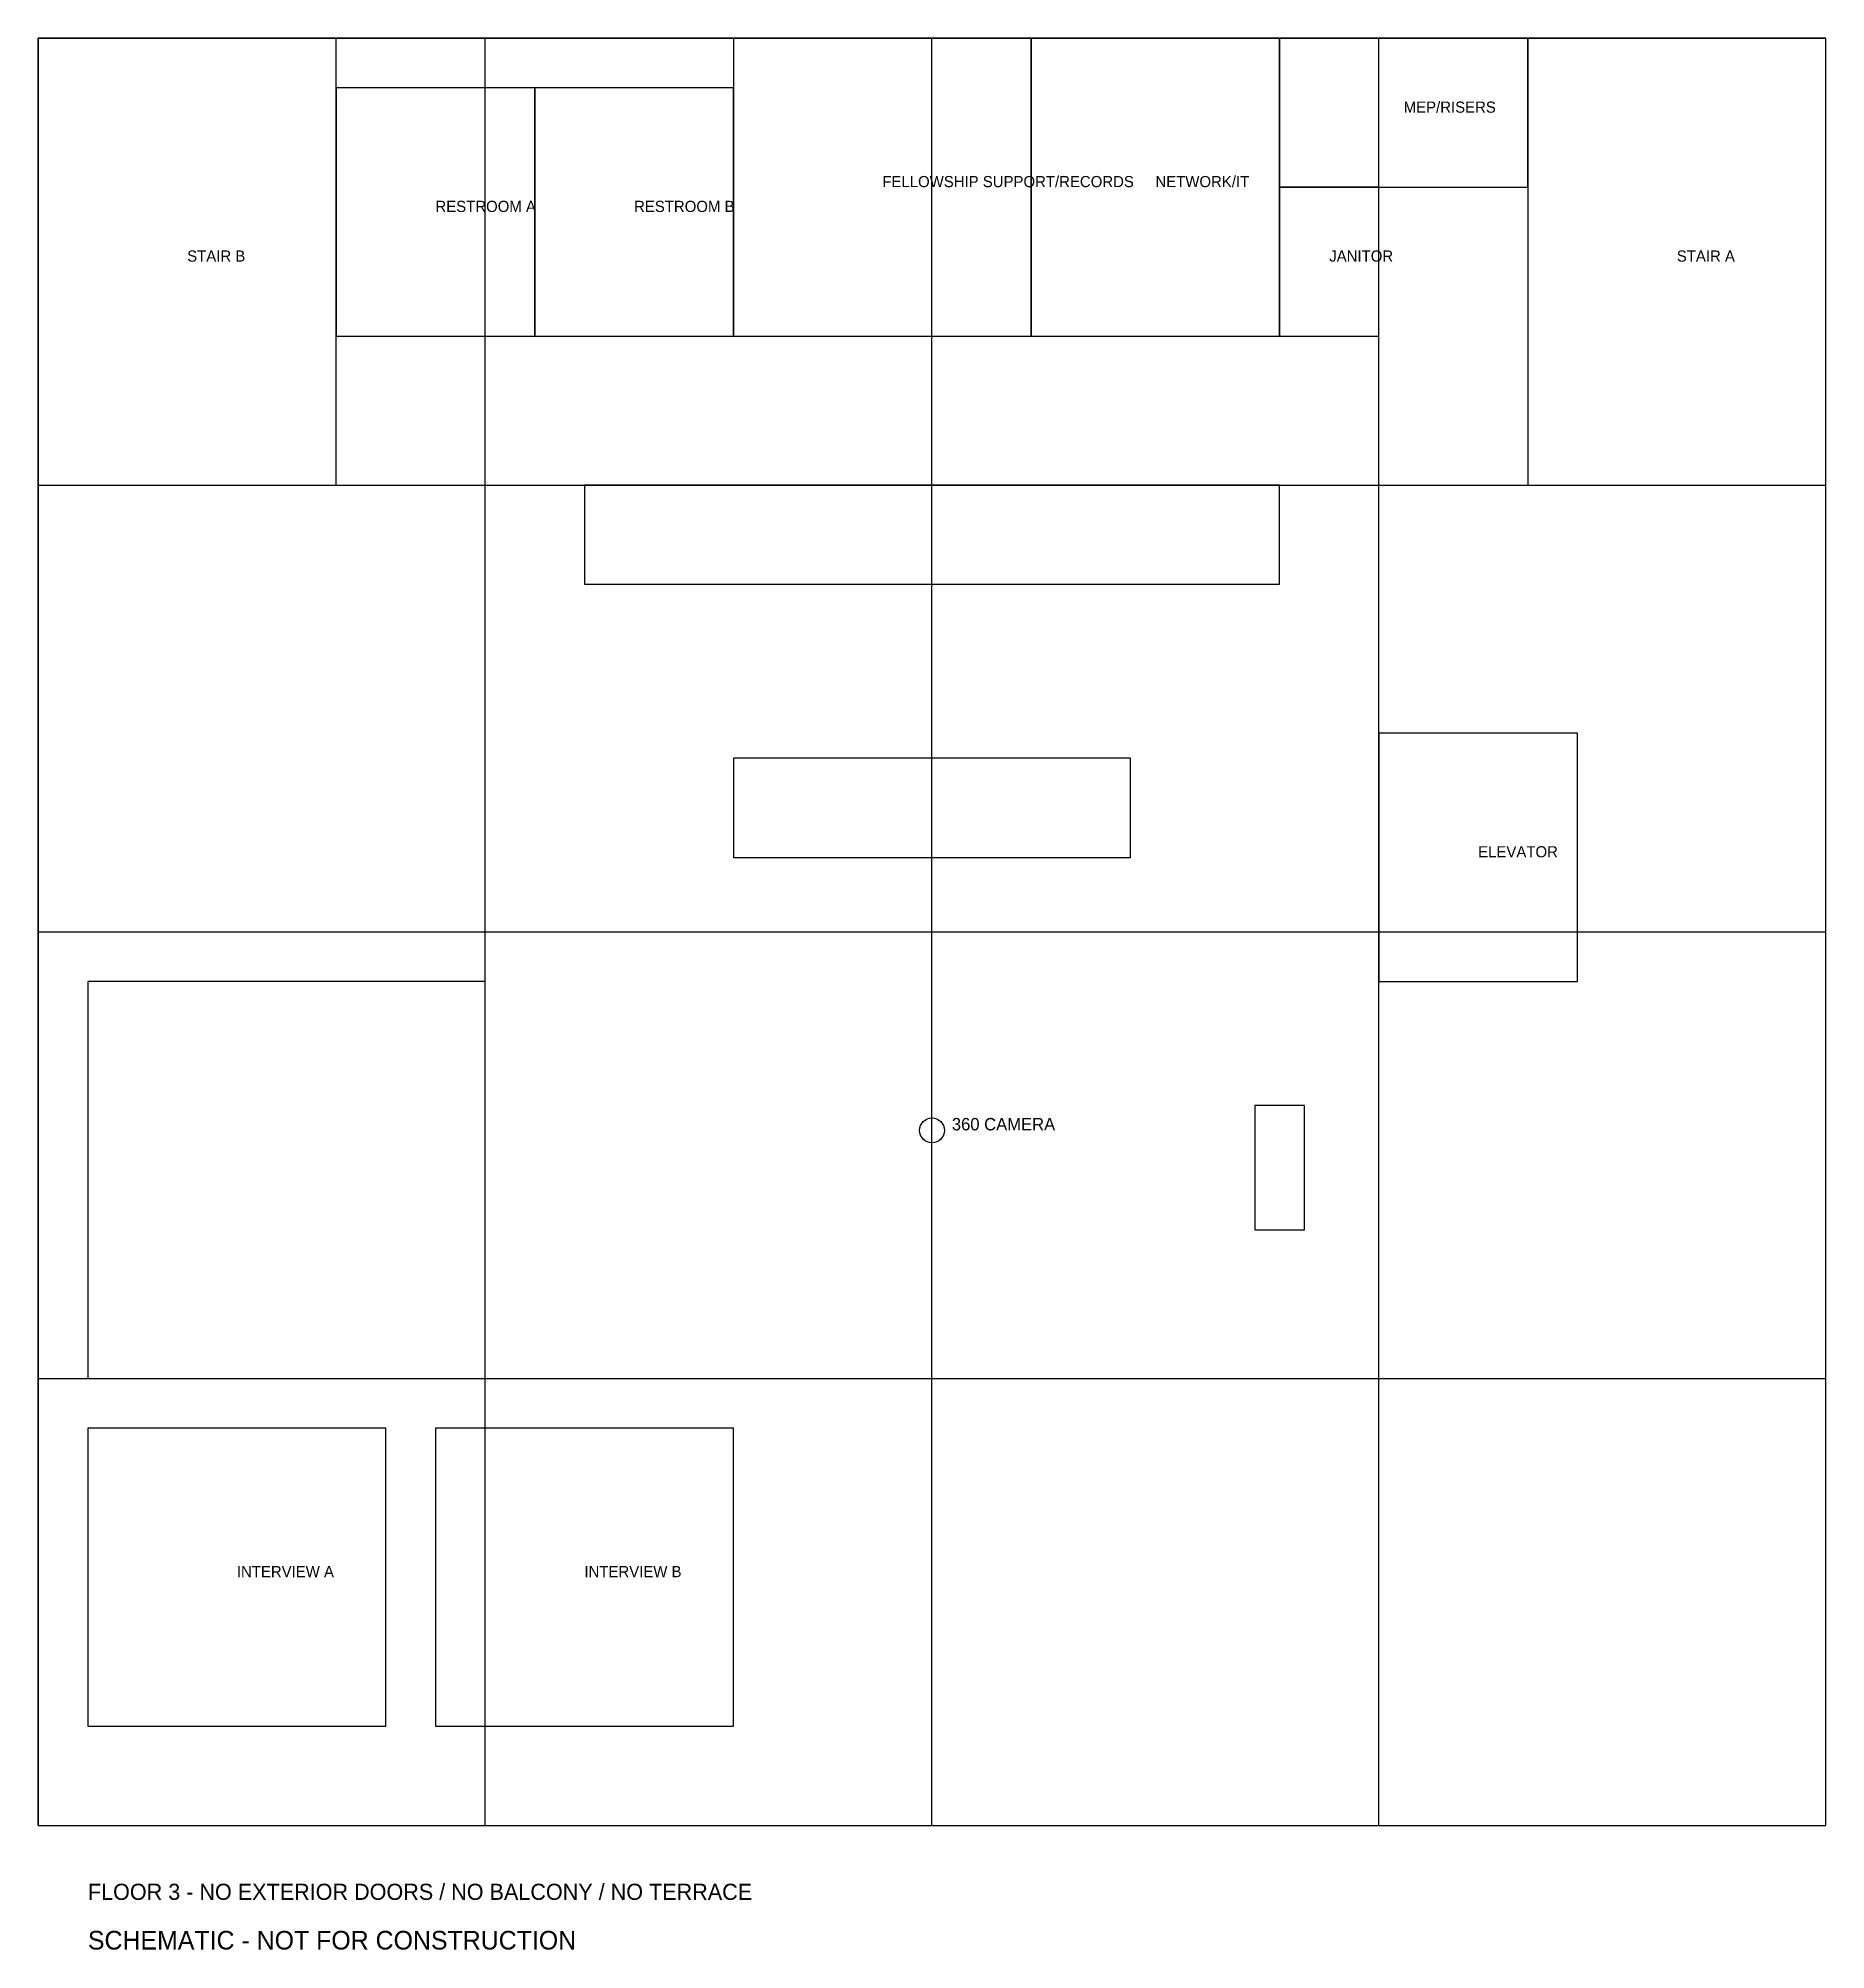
# Model space of a CAD drawing. Extents: x 0 to 72, y -5 to 72.
import ezdxf

# ---------------------------------------------------------------- set-up
doc = ezdxf.new("R2010")
doc.units = 0

msp = doc.modelspace()

# ---------------------------------------------------------------- linework, layer by layer
at = {"layer": 'A-ANNO'}
msp.add_circle((36, 28), 0.5, dxfattribs=at)
at = {"layer": 'A-CORE'}
for p, q in [((12, 72), (0, 72)), ((0, 72), (0, 54)), ((12, 54), (12, 72)), ((72, 72), (60, 72)), ((60, 72), (60, 54)), ((72, 54), (72, 72)), ((0, 54), (12, 54)), ((60, 54), (72, 54)), ((62, 44), (54, 44)), ((54, 44), (54, 34)), ((62, 34), (62, 44)), ((54, 34), (62, 34))]:
    msp.add_line(p, q, dxfattribs=at)
at = {"layer": 'A-FURN'}
for p, q in [((44, 43), (28, 43)), ((28, 43), (28, 39)), ((44, 39), (44, 43)), ((28, 39), (44, 39)), ((18, 34), (2, 34)), ((2, 34), (2, 18)), ((18, 18), (18, 34)), ((51, 29), (49, 29)), ((49, 29), (49, 24)), ((51, 24), (51, 29)), ((49, 24), (51, 24)), ((2, 18), (18, 18))]:
    msp.add_line(p, q, dxfattribs=at)
at = {"layer": 'A-GLAZ'}
msp.add_line((0, 0), (72, 0), dxfattribs=at)
at = {"layer": 'A-GRID'}
for p, q in [((0, 0), (0, 72)), ((0, 72), (72, 72)), ((18, 0), (18, 72)), ((36, 0), (36, 72)), ((54, 0), (54, 72)), ((72, 0), (72, 72)), ((0, 54), (72, 54)), ((0, 36), (72, 36)), ((0, 18), (72, 18)), ((0, 0), (72, 0))]:
    msp.add_line(p, q, dxfattribs=at)
at = {"layer": 'A-WALL'}
for p, q in [((72, 72), (0, 72)), ((0, 72), (0, 0)), ((40, 72), (28, 72)), ((28, 72), (28, 60)), ((40, 60), (40, 72)), ((50, 72), (40, 72)), ((40, 72), (40, 60)), ((50, 60), (50, 72)), ((60, 72), (50, 72)), ((50, 72), (50, 66)), ((60, 66), (60, 72)), ((72, 0), (72, 72)), ((20, 70), (12, 70)), ((12, 70), (12, 60)), ((20, 60), (20, 70)), ((28, 70), (20, 70)), ((20, 70), (20, 60)), ((28, 60), (28, 70)), ((54, 66), (50, 66)), ((50, 66), (50, 60)), ((50, 66), (60, 66)), ((54, 60), (54, 66)), ((12, 60), (20, 60)), ((20, 60), (28, 60)), ((28, 60), (40, 60)), ((40, 60), (50, 60)), ((50, 60), (54, 60)), ((50, 54), (22, 54)), ((22, 54), (22, 50)), ((50, 50), (50, 54)), ((22, 50), (50, 50)), ((14, 16), (2, 16)), ((2, 16), (2, 4)), ((14, 4), (14, 16)), ((28, 16), (16, 16)), ((16, 16), (16, 4)), ((28, 4), (28, 16)), ((2, 4), (14, 4)), ((16, 4), (28, 4)), ((0, 0), (72, 0))]:
    msp.add_line(p, q, dxfattribs=at)

# ---------------------------------------------------------------- texts
at = {"layer": 'A-ANNO'}
for s, height, p in [('MEP/RISERS', 0.45, (55, 69)), ('FELLOWSHIP SUPPORT/RECORDS', 0.45, (34, 66)), ('NETWORK/IT', 0.45, (45, 66)), ('RESTROOM A', 0.45, (16, 65)), ('RESTROOM B', 0.45, (24, 65)), ('STAIR B', 0.45, (6, 63)), ('JANITOR', 0.45, (52, 63)), ('STAIR A', 0.45, (66, 63)), ('ELEVATOR', 0.45, (58, 39)), ('360 CAMERA', 0.5, (36.8, 28)), ('INTERVIEW A', 0.45, (8, 10)), ('INTERVIEW B', 0.45, (22, 10)), ('FLOOR 3 - NO EXTERIOR DOORS / NO BALCONY / NO TERRACE', 0.65, (2, -3)), ('SCHEMATIC - NOT FOR CONSTRUCTION', 0.75, (2, -5))]:
    msp.add_text(s, height=height, dxfattribs=at).set_placement(p)

doc.saveas('drawing.dxf')
